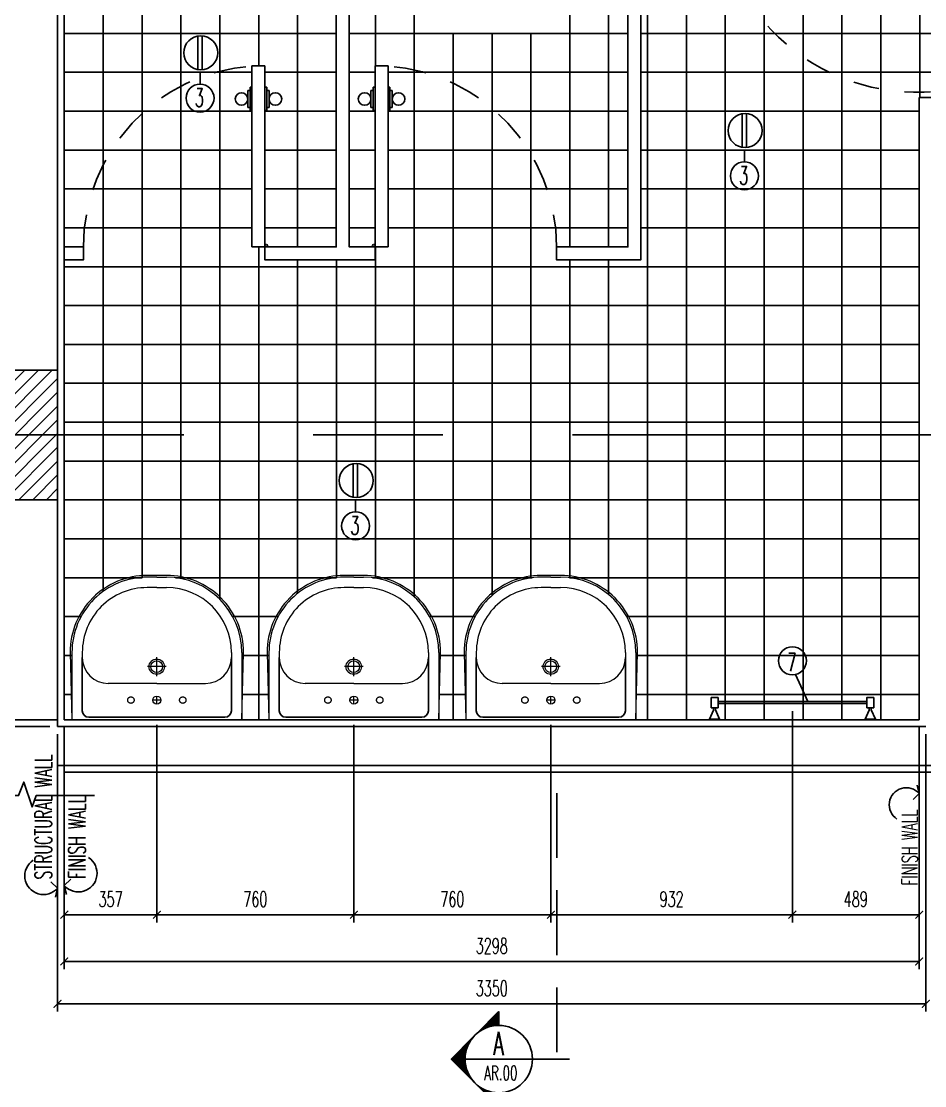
# Model space of a CAD drawing. Extents: x 417682.6 to 417711.5, y 43441 to 43460.9.
# Drawn here: x 417685.542 to 417689.027, y 43454.231 to 43458.337 of the extents above; entities that cross this region are included whole.
import ezdxf
from ezdxf.enums import TextEntityAlignment as Align

# ---------------------------------------------------------------- set-up
doc = ezdxf.new("R2010")
doc.units = 0
doc.header["$MEASUREMENT"] = 0
doc.header["$PDMODE"] = 3
doc.header["$PDSIZE"] = 0.1
for name, pattern in [('CENTERX2', [4, 2.5, -0.5, 0.5, -0.5]), ('DASHED', [0.75, 0.5, -0.25]), ('HIDDEN', [0.375, 0.25, -0.125])]:
    doc.linetypes.add(name, pattern=pattern)
doc.layers.get('0').update_dxf_attribs({"linetype": 'CONTINUOUS'})
doc.layers.get('DEFPOINTS').update_dxf_attribs({"linetype": 'CONTINUOUS'})
for name, color, linetype in [('2', 2, 'CONTINUOUS'), ('A-JEERI', 3, 'CONTINUOUS'), ('AXES', 11, 'CENTERX2'), ('COL', 2, 'CONTINUOUS'), ('DIM', 4, 'CONTINUOUS'), ('DIM-NEW', 4, 'CONTINUOUS'), ('Dimout', 4, 'CONTINUOUS'), ('DOOR', 4, 'CONTINUOUS'), ('DW', 7, 'CONTINUOUS'), ('ELE', 3, 'CONTINUOUS'), ('ELEV-MARK', 6, 'CONTINUOUS'), ('FIX', 3, 'CONTINUOUS'), ('HAT', 8, 'CONTINUOUS'), ('INSUL', 7, 'CONTINUOUS'), ('PART', 9, 'CONTINUOUS'), ('Plaster', 7, 'CONTINUOUS'), ('Tile', 5, 'CONTINUOUS'), ('TITLE', 6, 'CONTINUOUS'), ('TXT', 2, 'CONTINUOUS'), ('WALL', 6, 'CONTINUOUS')]:
    doc.layers.add(name, color=color, linetype=linetype)
doc.styles.add('ROMANS', font='ROMANS.shx', dxfattribs={"width": 0.6})
doc.dimstyles.new('R50', dxfattribs={"dimscale": 0, "dimtxt": 0.06, "dimasz": 0.03, "dimexe": 0.03, "dimexo": 0.03, "dimgap": 0.03, "dimtad": 1, "dimdec": 0, "dimlfac": 1000, "dimzin": 13, "dimdsep": 46, "dimtxsty": 'ROMANS', "dimblk": 'ARCHTICK', "dimcen": 0.09, "dimclrd": 4, "dimclre": 4, "dimclrt": 2, "dimadec": 0, "dimazin": 0, "dimtfac": 1, "dimtdec": 0, "dimtofl": 0, "dimtmove": 2, "dimatfit": 3, "dimldrblk": 'CLOSEDBLANK', "dimfxl": 0, "dimtolj": 1, "dimtzin": 0, "dimarcsym": 0})

# ---------------------------------------------------------------- blocks, each defined once
blk = doc.blocks.new('*X11')
at = {"color": 0}
for p, q in [((24139.2, 17881.3), (24618.9, 18361)), ((24139.2, 17934.4), (24565.9, 18361)), ((24139.2, 17987.4), (24512.8, 18361)), ((24139.2, 18040.4), (24459.8, 18361)), ((24139.2, 18093.5), (24406.8, 18361)), ((24139.2, 18146.5), (24353.7, 18361)), ((24139.2, 18199.5), (24300.7, 18361)), ((24139.2, 18252.6), (24247.7, 18361)), ((24139.2, 18305.6), (24194.6, 18361)), ((24139.2, 18358.6), (24141.6, 18361)), ((24171.9, 17861), (24639.2, 18328.3)), ((24225, 17861), (24639.2, 18275.3)), ((24278, 17861), (24639.2, 18222.2)), ((24331, 17861), (24639.2, 18169.2)), ((24384.1, 17861), (24639.2, 18116.2)), ((24437.1, 17861), (24639.2, 18063.1)), ((24490.1, 17861), (24639.2, 18010.1)), ((24543.2, 17861), (24639.2, 17957.1)), ((24596.2, 17861), (24639.2, 17904))]:
    blk.add_line(p, q, dxfattribs=at)
blk = doc.blocks.new('COL50')
at = {"layer": 'COL'}
blk.add_lwpolyline([(-250, 250), (-250, -250), (250, -250), (250, 250)], close=True, dxfattribs=at)
blk = doc.blocks.new('LAV-003')
at = {"layer": 'FIX', "linetype": 'ByBlock'}
blk.add_line((-327.5, -25), (327.5, -25), dxfattribs=at)
at = {"layer": 'FIX', "linetype": 'Continuous', "lineweight": 20}
for p, q in [((-327.5, -285), (-327.5, -25)), ((327.5, -285), (327.5, -25)), ((0, -165), (-187.5, -165)), ((0, -165), (187.5, -165)), ((-287.5, -285), (-287.5, -265)), ((287.5, -285), (287.5, -265)), ((0, -535), (-37.5, -535)), ((0, -535), (37.5, -535)), ((0, -575), (-37.5, -575)), ((0, -575), (37.5, -575))]:
    blk.add_line(p, q, dxfattribs=at)
at = {"layer": 'FIX', "linetype": 'ByBlock', "ltscale": 0.3}
for p, q in [((0, -35), (-262.5, -35)), ((0, -35), (262.5, -35)), ((-287.5, -265), (-287.5, -60)), ((287.5, -265), (287.5, -60))]:
    blk.add_line(p, q, dxfattribs=at)
at = {"layer": 'FIX', "lineweight": 20}
for p, q in [((-15.6, -100.9), (15.5, -100.9)), ((0, -85.4), (0, -116.5))]:
    blk.add_line(p, q, dxfattribs=at)
at = {"layer": 'FIX', "linetype": 'DASHED', "lineweight": 20, "ltscale": 0.04}
for p, q in [((0, -193.9), (0, -266.1)), ((-35.7, -230.5), (36.6, -230.5))]:
    blk.add_line(p, q, dxfattribs=at)
at = {"layer": 'FIX', "linetype": 'Continuous', "lineweight": 20}
blk.add_lwpolyline([(294.8, -25), (0, -25), (-327.5, -25), (-334.5, -285, 0.414214), (-37.5, -582), (0, -582), (37.5, -582, 0.414214), (334.5, -285), (327.5, -25), (0, -25)], format="xyb", dxfattribs=at)
at = {"layer": 'FIX', "linetype": 'HIDDEN', "lineweight": 20, "ltscale": 0.05}
for centre in [(-100, -100.9), (100, -100.9)]:
    blk.add_circle(centre, 12.4, dxfattribs=at)
at = {"layer": 'FIX', "lineweight": 20}
for centre, radius in [((0, -100.9), 15.5), ((0.5, -230), 29.5), ((0.5, -230), 22.5)]:
    blk.add_circle(centre, radius, dxfattribs=at)
at = {"layer": 'FIX', "linetype": 'ByBlock', "ltscale": 0.3}
for centre, start, end in [((-262.5, -60), 90, 180), ((262.5, -60), 0, 90)]:
    blk.add_arc(centre, 25, start, end, dxfattribs=at)
at = {"layer": 'FIX', "linetype": 'Continuous', "lineweight": 20}
for centre, radius, start, end in [((-187.5, -265), 100, 90, 180), ((187.5, -265), 100, 0, 90), ((-37.5, -285), 290, 180, 270), ((-37.5, -285), 250, 180, 270), ((37.5, -285), 290, 270, 0), ((37.5, -285), 250, 270, 0)]:
    blk.add_arc(centre, radius, start, end, dxfattribs=at)
blk = doc.blocks.new('DOOR90')
at = {"layer": 'DOOR', "color": 7, "linetype": 'ByBlock'}
for p, q in [((-150, 0), (0, 0)), ((-150, 0), (-150, -25)), ((0, -50), (-113.7, 0)), ((0, -50), (-40.1, 0)), ((0, -50), (0, 0)), ((-1000, -25), (-1050, -25)), ((-1050, -75), (-1050, -25)), ((-1050, -25), (-1050, -75)), ((-1000, -42), (-1020, -42)), ((-1020, -42), (-1020, -58)), ((-1000, -25), (-1000, -42)), ((-877.6, -17.8), (-967.6, -17.8)), ((-967.6, -25), (-967.6, -17.8)), ((-955, -8.8), (-890.2, -8.8)), ((-955, -17.8), (-955, -8.8)), ((-955, -17.8), (-890.2, -17.8)), ((-890.2, -17.8), (-890.2, -8.8)), ((-877.6, -25), (-877.6, -17.8)), ((-200, -25), (-150, -25)), ((-200, -42), (-200, -25)), ((-180, -42), (-200, -42)), ((-180, -58), (-180, -42)), ((-150, -25), (-100, -25)), ((-150, -75), (-150, -25)), ((-100, -25), (-100, -50)), ((0, -50), (-100, -36.6)), ((-1000, -75), (-1050, -75)), ((-1000, -58), (-1020, -58)), ((-1000, -58), (-1000, -75)), ((-967.6, -75), (-967.6, -82.2)), ((-877.6, -82.2), (-967.6, -82.2)), ((-955, -82.2), (-890.2, -82.2)), ((-955, -82.2), (-955, -91.2)), ((-890.2, -82.2), (-890.2, -91.2)), ((-877.6, -75), (-877.6, -82.2)), ((-200, -58), (-180, -58)), ((-200, -75), (-200, -58)), ((-150, -75), (-200, -75)), ((-100, -50), (0, -50)), ((-955, -91.2), (-890.2, -91.2)), ((0, -850), (-113.7, -900)), ((-100, -875), (-100, -850)), ((0, -850), (-100, -863.4)), ((-100, -850), (0, -850)), ((0, -850), (-40.1, -900)), ((0, -850), (0, -900)), ((-150, -875), (-100, -875)), ((-150, -900), (-150, -875)), ((-150, -900), (0, -900)), ((0, -900), (-150, -900))]:
    blk.add_line(p, q, dxfattribs=at)
at = {"layer": 'DOOR', "linetype": 'ByBlock'}
for p, q in [((-200, -25), (-1000, -25)), ((-200, -42), (-1000, -42)), ((-200, -58), (-1000, -58)), ((-1000, -75), (-200, -75))]:
    blk.add_line(p, q, dxfattribs=at)
at = {"layer": 'DOOR', "color": 7, "linetype": 'ByBlock'}
for centre in [(-922.6, 23.5), (-922.6, -123.5)]:
    blk.add_circle(centre, 32.4, dxfattribs=at)
for centre, radius, start, end in [((0, -50), 154.4, 161.1053, 166.2858), ((0, -50), 94.4, 148.0182, 180), ((0, -50), 134.4, 158.1598, 169.28), ((0, -50), 114.4, 154.0838, 167.3774), ((0, -50), 74.4, 137.7764, 180), ((0, -50), 54.4, 113.2074, 180), ((0, -50), 34.4, 90, 180), ((0, -50), 14.4, 90, 180), ((0, -850), 94.4, 180, 211.9818), ((0, -850), 74.4, 180, 222.2236), ((0, -850), 54.4, 180, 246.7926), ((0, -850), 34.4, 180, 270), ((0, -850), 14.4, 180, 270), ((0, -850), 154.4, 193.7142, 198.8947), ((0, -850), 134.4, 190.72, 201.8402)]:
    blk.add_arc(centre, radius, start, end, dxfattribs=at)
at = {"layer": 'DOOR', "linetype": 'HIDDEN', "ltscale": 0.5}
blk.add_arc((-222.2, -50), 828.2, 178.2701, 275.003, dxfattribs=at)
blk = doc.blocks.new('DORO')
at = {"layer": 'DOOR', "linetype": 'ByBlock'}
for p, q in [((-0.05, -0.6482), (-0.05, 0)), ((-0.05, 0), (0, 0)), ((0, 0), (0, -0.6482)), ((-0.0572, -0.5259), (-0.0572, -0.6159)), ((-0.05, -0.5259), (-0.0572, -0.5259)), ((0, -0.5259), (0.0072, -0.5259)), ((0.0072, -0.5259), (0.0072, -0.6159)), ((-0.0662, -0.6033), (-0.0662, -0.5385)), ((-0.0572, -0.5385), (-0.0662, -0.5385)), ((-0.0572, -0.6033), (-0.0572, -0.5385)), ((0.0072, -0.6033), (0.0072, -0.5385)), ((0.0072, -0.5385), (0.0162, -0.5385)), ((0.0162, -0.6033), (0.0162, -0.5385)), ((-0.0572, -0.6033), (-0.0662, -0.6033)), ((-0.05, -0.6159), (-0.0572, -0.6159)), ((0, -0.6159), (0.0072, -0.6159)), ((0.0072, -0.6033), (0.0162, -0.6033)), ((-0.05, -0.6482), (-0.05, -0.6982)), ((0, -0.6482), (0, -0.6982)), ((-0.05, -0.6982), (0, -0.6982)), ((0, -0.6982), (-0.05, -0.6982))]:
    blk.add_line(p, q, dxfattribs=at)
for centre, radius in [((0.0051, -0.0051), 0.00506), ((-0.0904, -0.5709), 0.0243), ((0.0404, -0.5709), 0.0243)]:
    blk.add_circle(centre, radius, dxfattribs=at)
at = {"layer": 'DOOR', "linetype": 'HIDDEN', "ltscale": 0.5}
blk.add_arc((0, 0), 0.7, 180, 265.9039, dxfattribs=at)
blk = doc.blocks.new('A$C31925312')
at = {"layer": 'FIX'}
for p, q in [((0.0395, 0.625), (0.0486, 0.625)), ((0.0395, 0.6163), (0.0476, 0.6163)), ((0.0476, 0.6163), (0.0838, 0.6007)), ((0.0486, 0.625), (0.0838, 0.6402)), ((0.0838, 0.6402), (0.0859, 0.6402)), ((0.0838, 0.6402), (0.0838, 0.6007)), ((0.0845, 0.6402), (0.0845, 0.6007)), ((0.085, 0.6402), (0.085, 0.6007)), ((0.0856, 0.6402), (0.0856, 0.6007)), ((0.0224, 0.6066), (0.0159, 0.6066)), ((0.0838, 0.6007), (0.0859, 0.6007)), ((0.0395, 0.0242), (0.0486, 0.0242)), ((0.0395, 0.0156), (0.0476, 0.0156)), ((0.0476, 0.0156), (0.0838, 0)), ((0.0486, 0.0242), (0.0838, 0.0394)), ((0.0838, 0.0394), (0.0838, 0)), ((0.0838, 0.0394), (0.0859, 0.0394)), ((0.0845, 0.0394), (0.0845, 0)), ((0.085, 0.0394), (0.085, 0)), ((0.0856, 0.0394), (0.0856, 0)), ((0.0838, 0), (0.0859, 0))]:
    blk.add_line(p, q, dxfattribs=at)
for points in [[(0.0395, 0.6333), (0.0395, 0.6065), (0, 0.6065), (0, 0.6333)], [(0.0395, 0.0333), (0.0395, 0.0065), (0, 0.0065), (0, 0.0333)]]:
    blk.add_lwpolyline(points, close=True, dxfattribs=at)
blk.add_lwpolyline([(0.0159, 0.6066), (0.0159, 0.0333), (0.0224, 0.0333), (0.0224, 0.6066)], dxfattribs=at)
blk = doc.blocks.new('_ARCHTICK')
at = {"color": 0, "linetype": 'ByBlock', "const_width": 0.15}
blk.add_lwpolyline([(-0.5, -0.5), (0.5, 0.5)], dxfattribs=at)
blk = doc.blocks.new('*D66')
at = {"layer": '2', "color": 4, "lineweight": -2}
for p, q in [((417685.708, 43455.6123), (417685.708, 43454.8605)), ((417686.065, 43455.6223), (417686.065, 43454.8605)), ((417685.708, 43454.8905), (417686.065, 43454.8905))]:
    blk.add_line(p, q, dxfattribs=at)
at = {"layer": 'DEFPOINTS', "color": 0}
for p in [(417685.708, 43455.6423), (417686.065, 43455.6523), (417686.065, 43454.8905)]:
    blk.add_point(p, dxfattribs=at)
at = {"layer": '2', "color": 4, "lineweight": -2, "xscale": 0.03, "yscale": 0.03, "zscale": 0.03, "rotation": 180}
blk.add_blockref('_ARCHTICK', (417685.708, 43454.8905), dxfattribs=at)
at = {"layer": '2', "color": 4, "lineweight": -2, "xscale": 0.03, "yscale": 0.03, "zscale": 0.03}
blk.add_blockref('_ARCHTICK', (417686.065, 43454.8905), dxfattribs=at)
at = {"layer": '2', "color": 2, "insert": (417685.8865, 43454.9505), "char_height": 0.06, "attachment_point": 5, "style": 'ROMANS'}
blk.add_mtext('\\A1;357', dxfattribs=at)
blk = doc.blocks.new('_ClosedBlank')
at = {"color": 0, "linetype": 'ByBlock', "lineweight": -2}
for p, q in [((-1, 0.17), (0, 0)), ((-1, 0.17), (-1, -0.17)), ((0, 0), (-1, -0.17))]:
    blk.add_line(p, q, dxfattribs=at)
blk = doc.blocks.new('*D65')
at = {"layer": '2', "color": 4, "lineweight": -2}
for p, q in [((417686.065, 43455.6223), (417686.065, 43454.8605)), ((417686.825, 43455.6223), (417686.825, 43454.8605)), ((417686.065, 43454.8905), (417686.825, 43454.8905))]:
    blk.add_line(p, q, dxfattribs=at)
at = {"layer": 'DEFPOINTS', "color": 0}
for p in [(417686.065, 43455.6523), (417686.825, 43455.6523), (417686.825, 43454.8905)]:
    blk.add_point(p, dxfattribs=at)
at = {"layer": '2', "color": 4, "lineweight": -2, "xscale": 0.03, "yscale": 0.03, "zscale": 0.03, "rotation": 180}
blk.add_blockref('_ARCHTICK', (417686.065, 43454.8905), dxfattribs=at)
at = {"layer": '2', "color": 4, "lineweight": -2, "xscale": 0.03, "yscale": 0.03, "zscale": 0.03}
blk.add_blockref('_ARCHTICK', (417686.825, 43454.8905), dxfattribs=at)
at = {"layer": '2', "color": 2, "insert": (417686.445, 43454.9505), "char_height": 0.06, "attachment_point": 5, "style": 'ROMANS'}
blk.add_mtext('\\A1;760', dxfattribs=at)
blk = doc.blocks.new('*D64')
at = {"layer": '2', "color": 4, "lineweight": -2}
for p, q in [((417686.825, 43455.6223), (417686.825, 43454.8605)), ((417687.585, 43455.6223), (417687.585, 43454.8605)), ((417686.825, 43454.8905), (417687.585, 43454.8905))]:
    blk.add_line(p, q, dxfattribs=at)
at = {"layer": 'DEFPOINTS', "color": 0}
for p in [(417686.825, 43455.6523), (417687.585, 43455.6523), (417687.585, 43454.8905)]:
    blk.add_point(p, dxfattribs=at)
at = {"layer": '2', "color": 4, "lineweight": -2, "xscale": 0.03, "yscale": 0.03, "zscale": 0.03, "rotation": 180}
blk.add_blockref('_ARCHTICK', (417686.825, 43454.8905), dxfattribs=at)
at = {"layer": '2', "color": 4, "lineweight": -2, "xscale": 0.03, "yscale": 0.03, "zscale": 0.03}
blk.add_blockref('_ARCHTICK', (417687.585, 43454.8905), dxfattribs=at)
at = {"layer": '2', "color": 2, "insert": (417687.205, 43454.9505), "char_height": 0.06, "attachment_point": 5, "style": 'ROMANS'}
blk.add_mtext('\\A1;760', dxfattribs=at)
blk = doc.blocks.new('*D63')
at = {"layer": '2', "color": 4, "lineweight": -2}
for p, q in [((417688.5169, 43455.6758), (417688.5169, 43454.8605)), ((417687.585, 43455.6223), (417687.585, 43454.8605)), ((417687.585, 43454.8905), (417688.5169, 43454.8905))]:
    blk.add_line(p, q, dxfattribs=at)
at = {"layer": 'DEFPOINTS', "color": 0}
for p in [(417688.5169, 43455.7058), (417687.585, 43455.6523), (417688.5169, 43454.8905)]:
    blk.add_point(p, dxfattribs=at)
at = {"layer": '2', "color": 4, "lineweight": -2, "xscale": 0.03, "yscale": 0.03, "zscale": 0.03, "rotation": 180}
blk.add_blockref('_ARCHTICK', (417687.585, 43454.8905), dxfattribs=at)
at = {"layer": '2', "color": 4, "lineweight": -2, "xscale": 0.03, "yscale": 0.03, "zscale": 0.03}
blk.add_blockref('_ARCHTICK', (417688.5169, 43454.8905), dxfattribs=at)
at = {"layer": '2', "color": 2, "insert": (417688.0509, 43454.9505), "char_height": 0.06, "attachment_point": 5, "style": 'ROMANS'}
blk.add_mtext('\\A1;932', dxfattribs=at)
blk = doc.blocks.new('*D62')
at = {"layer": '2', "color": 4, "lineweight": -2}
for p, q in [((417688.5169, 43455.6758), (417688.5169, 43454.8605)), ((417689.006, 43455.6123), (417689.006, 43454.8605)), ((417688.5169, 43454.8905), (417689.006, 43454.8905))]:
    blk.add_line(p, q, dxfattribs=at)
at = {"layer": 'DEFPOINTS', "color": 0}
for p in [(417688.5169, 43455.7058), (417689.006, 43455.6423), (417689.006, 43454.8905)]:
    blk.add_point(p, dxfattribs=at)
at = {"layer": '2', "color": 4, "lineweight": -2, "xscale": 0.03, "yscale": 0.03, "zscale": 0.03, "rotation": 180}
blk.add_blockref('_ARCHTICK', (417688.5169, 43454.8905), dxfattribs=at)
at = {"layer": '2', "color": 4, "lineweight": -2, "xscale": 0.03, "yscale": 0.03, "zscale": 0.03}
blk.add_blockref('_ARCHTICK', (417689.006, 43454.8905), dxfattribs=at)
at = {"layer": '2', "color": 2, "insert": (417688.7614, 43454.9505), "char_height": 0.06, "attachment_point": 5, "style": 'ROMANS'}
blk.add_mtext('\\A1;489', dxfattribs=at)
blk = doc.blocks.new('*D61')
at = {"layer": '2', "color": 4, "lineweight": -2}
for p, q in [((417685.708, 43455.6123), (417685.708, 43454.68)), ((417689.006, 43455.6123), (417689.006, 43454.68)), ((417689.006, 43454.71), (417685.708, 43454.71))]:
    blk.add_line(p, q, dxfattribs=at)
at = {"layer": 'DEFPOINTS', "color": 0}
for p in [(417685.708, 43455.6423), (417689.006, 43455.6423), (417685.708, 43454.71)]:
    blk.add_point(p, dxfattribs=at)
at = {"layer": '2', "color": 4, "lineweight": -2, "xscale": 0.03, "yscale": 0.03, "zscale": 0.03, "rotation": 180}
blk.add_blockref('_ARCHTICK', (417685.708, 43454.71), dxfattribs=at)
at = {"layer": '2', "color": 4, "lineweight": -2, "xscale": 0.03, "yscale": 0.03, "zscale": 0.03}
blk.add_blockref('_ARCHTICK', (417689.006, 43454.71), dxfattribs=at)
at = {"layer": '2', "color": 2, "insert": (417687.357, 43454.77), "char_height": 0.06, "attachment_point": 5, "style": 'ROMANS'}
blk.add_mtext('\\A1;3298', dxfattribs=at)
blk = doc.blocks.new('*D60')
at = {"layer": '2', "color": 4, "lineweight": -2}
for p, q in [((417685.682, 43455.5863), (417685.682, 43454.5165)), ((417689.032, 43455.5863), (417689.032, 43454.5165)), ((417689.032, 43454.5465), (417685.682, 43454.5465))]:
    blk.add_line(p, q, dxfattribs=at)
at = {"layer": 'DEFPOINTS', "color": 0}
for p in [(417685.682, 43455.6163), (417689.032, 43455.6163), (417685.682, 43454.5465)]:
    blk.add_point(p, dxfattribs=at)
at = {"layer": '2', "color": 4, "lineweight": -2, "xscale": 0.03, "yscale": 0.03, "zscale": 0.03, "rotation": 180}
blk.add_blockref('_ARCHTICK', (417685.682, 43454.5465), dxfattribs=at)
at = {"layer": '2', "color": 4, "lineweight": -2, "xscale": 0.03, "yscale": 0.03, "zscale": 0.03}
blk.add_blockref('_ARCHTICK', (417689.032, 43454.5465), dxfattribs=at)
at = {"layer": '2', "color": 2, "insert": (417687.357, 43454.6065), "char_height": 0.06, "attachment_point": 5, "style": 'ROMANS'}
blk.add_mtext('\\A1;3350', dxfattribs=at)
blk = doc.blocks.new('*D91')
at = {"layer": '2', "color": 4, "lineweight": -2}
for p, q in [((417685.678, 43459.0403), (417684.0333, 43459.0403)), ((417684.0633, 43459.0403), (417684.0633, 43455.6423)), ((417685.678, 43455.6423), (417684.0333, 43455.6423))]:
    blk.add_line(p, q, dxfattribs=at)
at = {"layer": 'DEFPOINTS', "color": 0}
for p in [(417685.708, 43459.0403), (417684.0633, 43455.6423), (417685.708, 43455.6423)]:
    blk.add_point(p, dxfattribs=at)
at = {"layer": '2', "color": 4, "lineweight": -2, "xscale": 0.03, "yscale": 0.03, "zscale": 0.03}
for p, rotation in [((417684.0633, 43459.0403), 90), ((417684.0633, 43455.6423), 270)]:
    blk.add_blockref('_ARCHTICK', p, dxfattribs=dict(at, rotation=rotation))
at = {"layer": '2', "color": 2, "insert": (417684.0033, 43457.3413), "char_height": 0.06, "attachment_point": 5, "rotation": 90, "style": 'ROMANS'}
blk.add_mtext('\\A1;3398', dxfattribs=at)
blk = doc.blocks.new('*D90')
at = {"layer": '2', "color": 4, "lineweight": -2}
for p, q in [((417685.652, 43459.0663), (417683.8311, 43459.0663)), ((417683.8611, 43455.6163), (417683.8611, 43459.0663)), ((417685.652, 43455.6163), (417683.8311, 43455.6163))]:
    blk.add_line(p, q, dxfattribs=at)
at = {"layer": 'DEFPOINTS', "color": 0}
for p in [(417683.8611, 43459.0663), (417685.682, 43459.0663), (417685.682, 43455.6163)]:
    blk.add_point(p, dxfattribs=at)
at = {"layer": '2', "color": 4, "lineweight": -2, "xscale": 0.03, "yscale": 0.03, "zscale": 0.03}
for p, rotation in [((417683.8611, 43459.0663), 90), ((417683.8611, 43455.6163), 270)]:
    blk.add_blockref('_ARCHTICK', p, dxfattribs=dict(at, rotation=rotation))
at = {"layer": '2', "color": 2, "insert": (417683.8011, 43457.3413), "char_height": 0.06, "attachment_point": 5, "rotation": 90, "style": 'ROMANS'}
blk.add_mtext('\\A1;3450', dxfattribs=at)
blk = doc.blocks.new('*X33')
at = {"color": 0}
for p, q in [((14608, 7877), (14819, 8088)), ((14625, 7890), (14821, 8086)), ((14637, 7899), (14823, 8084)), ((14647, 7905), (14825, 8082)), ((14656, 7910), (14826, 8081)), ((14664, 7915), (14828, 8079)), ((14671, 7919), (14830, 8077)), ((14678, 7922), (14832, 8075)), ((14685, 7925), (14833, 8073)), ((14691, 7928), (14835, 8072)), ((14697, 7930), (14837, 8070)), ((14703, 7933), (14839, 8068)), ((14709, 7935), (14841, 8066)), ((14714, 7937), (14842, 8065)), ((14719, 7938), (14844, 8063)), ((14725, 7940), (14846, 8061)), ((14730, 7941), (14848, 8059)), ((14734, 7943), (14849, 8058)), ((14739, 7944), (14851, 8056)), ((14744, 7945), (14853, 8054)), ((14749, 7946), (14855, 8052)), ((14753, 7947), (14856, 8051)), ((14757, 7948), (14858, 8049)), ((14762, 7949), (14860, 8047)), ((14766, 7950), (14862, 8045)), ((14770, 7950), (14863, 8043)), ((14774, 7951), (14865, 8042)), ((14778, 7951), (14867, 8040)), ((14782, 7952), (14869, 8038)), ((14786, 7952), (14871, 8036)), ((14790, 7953), (14872, 8035)), ((14794, 7953), (14874, 8033)), ((14798, 7953), (14876, 8031)), ((14802, 7953), (14878, 8029)), ((14805, 7954), (14879, 8028)), ((14809, 7954), (14881, 8026)), ((14813, 7954), (14883, 8024)), ((14816, 7954), (14885, 8022)), ((14820, 7954), (14886, 8020)), ((14823, 7954), (14888, 8019)), ((14827, 7954), (14890, 8017)), ((14830, 7954), (14892, 8015)), ((14834, 7953), (14894, 8013)), ((14837, 7953), (14895, 8012)), ((14840, 7953), (14897, 8010)), ((14844, 7953), (14899, 8008)), ((14847, 7953), (14901, 8006)), ((14850, 7952), (14902, 8005)), ((14853, 7952), (14904, 8003)), ((14856, 7952), (14906, 8001)), ((14860, 7951), (14908, 7999)), ((14863, 7951), (14909, 7997)), ((14866, 7950), (14911, 7996)), ((14869, 7950), (14913, 7994)), ((14872, 7949), (14915, 7992)), ((14875, 7949), (14917, 7990)), ((14878, 7948), (14918, 7989)), ((14881, 7948), (14920, 7987)), ((14884, 7947), (14922, 7985)), ((14887, 7947), (14924, 7983)), ((14890, 7946), (14925, 7982)), ((14893, 7945), (14927, 7980)), ((14895, 7945), (14929, 7978)), ((14898, 7944), (14931, 7976)), ((14901, 7943), (14932, 7974)), ((14904, 7942), (14934, 7973)), ((14907, 7942), (14936, 7971)), ((14909, 7941), (14938, 7969)), ((14912, 7940), (14939, 7967)), ((14915, 7939), (14941, 7966)), ((14917, 7938), (14943, 7964)), ((14920, 7937), (14945, 7962)), ((14923, 7937), (14947, 7960)), ((14925, 7936), (14948, 7959)), ((14928, 7935), (14950, 7957)), ((14931, 7934), (14952, 7955)), ((14933, 7933), (14954, 7953)), ((14936, 7932), (14955, 7952)), ((14938, 7931), (14957, 7950)), ((14941, 7930), (14959, 7948)), ((14943, 7929), (14961, 7946)), ((14946, 7928), (14962, 7944)), ((14948, 7927), (14964, 7943)), ((14951, 7926), (14966, 7941)), ((14953, 7925), (14968, 7939)), ((14956, 7923), (14970, 7937)), ((14958, 7922), (14971, 7936)), ((14960, 7921), (14973, 7934)), ((14963, 7920), (14975, 7932)), ((14965, 7919), (14977, 7930)), ((14967, 7918), (14978, 7929)), ((14970, 7916), (14980, 7927)), ((14972, 7915), (14982, 7925)), ((14974, 7914), (14984, 7923)), ((14977, 7913), (14985, 7921)), ((14979, 7911), (14987, 7920)), ((14981, 7910), (14989, 7918)), ((14983, 7909), (14991, 7916)), ((14986, 7908), (14993, 7914)), ((14988, 7906), (14994, 7913)), ((14990, 7905), (14996, 7911)), ((14992, 7903), (14998, 7909)), ((14994, 7902), (15000, 7907)), ((14997, 7901), (15001, 7906)), ((14360, 7629), (14571, 7839)), ((14364, 7629), (14557, 7822)), ((14368, 7629), (14549, 7810)), ((14999, 7899), (15003, 7904)), ((15001, 7898), (15005, 7902)), ((15003, 7896), (15007, 7900)), ((15005, 7895), (15008, 7898)), ((15007, 7894), (15010, 7897)), ((15009, 7892), (15012, 7895)), ((15011, 7891), (15014, 7893)), ((15013, 7889), (15016, 7891)), ((15015, 7888), (15017, 7890)), ((15017, 7886), (15019, 7888)), ((15019, 7884), (15021, 7886)), ((15021, 7883), (15023, 7884)), ((15023, 7881), (15024, 7883)), ((15025, 7880), (15026, 7881)), ((15027, 7878), (15028, 7879)), ((15029, 7877), (15030, 7877)), ((15031, 7875), (15031, 7875)), ((15033, 7873), (15033, 7874)), ((15035, 7872), (15035, 7872)), ((15036, 7870), (15037, 7870)), ((15038, 7868), (15038, 7868)), ((15040, 7867), (15040, 7867)), ((15042, 7865), (15042, 7865)), ((15044, 7863), (15044, 7863)), ((15046, 7861), (15046, 7861)), ((15047, 7860), (15047, 7860)), ((15051, 7856), (15051, 7856)), ((15053, 7854), (15053, 7854)), ((15054, 7852), (15054, 7853)), ((15056, 7851), (15056, 7851)), ((15058, 7849), (15058, 7849)), ((15059, 7847), (15060, 7847)), ((15061, 7845), (15061, 7845)), ((15063, 7843), (15063, 7844)), ((15064, 7841), (15065, 7842)), ((15066, 7839), (15067, 7840)), ((15068, 7837), (15069, 7838)), ((15069, 7836), (15070, 7837)), ((15071, 7834), (15072, 7835)), ((15072, 7832), (15074, 7833)), ((15074, 7830), (15076, 7831)), ((15076, 7828), (15077, 7830)), ((15077, 7826), (15079, 7828)), ((15079, 7824), (15081, 7826)), ((15080, 7822), (15083, 7824)), ((15082, 7820), (15084, 7822)), ((15083, 7818), (15086, 7821)), ((15085, 7815), (15088, 7819)), ((15086, 7813), (15090, 7817)), ((15087, 7811), (15092, 7815)), ((15089, 7809), (15093, 7814)), ((15090, 7807), (15095, 7812)), ((15092, 7805), (15097, 7810)), ((15093, 7803), (15099, 7808)), ((15094, 7801), (15100, 7807)), ((15096, 7798), (15102, 7805)), ((15097, 7796), (15104, 7803)), ((14371, 7629), (14542, 7800)), ((14375, 7629), (14537, 7791)), ((14378, 7629), (14533, 7783)), ((14382, 7629), (14529, 7776)), ((14385, 7629), (14525, 7769)), ((14389, 7629), (14522, 7762)), ((14392, 7629), (14519, 7756)), ((14396, 7629), (14517, 7750)), ((14399, 7629), (14515, 7744)), ((14403, 7629), (14513, 7739)), ((14406, 7629), (14511, 7733)), ((14410, 7629), (14509, 7728)), ((14413, 7629), (14507, 7723)), ((14417, 7629), (14506, 7718)), ((14421, 7629), (14505, 7713)), ((14424, 7629), (14503, 7708)), ((14428, 7629), (14502, 7703)), ((15098, 7794), (15106, 7801)), ((15100, 7792), (15107, 7799)), ((15101, 7790), (15109, 7798)), ((15102, 7787), (15111, 7796)), ((15104, 7785), (15113, 7794)), ((15105, 7783), (15115, 7792)), ((15106, 7780), (15116, 7791)), ((15107, 7778), (15118, 7789)), ((15108, 7776), (15120, 7787)), ((15110, 7773), (15122, 7785)), ((15111, 7771), (15123, 7784)), ((15112, 7769), (15125, 7782)), ((15113, 7766), (15127, 7780)), ((15114, 7764), (15129, 7778)), ((15115, 7761), (15130, 7777)), ((15116, 7759), (15132, 7775)), ((15117, 7756), (15134, 7773)), ((15118, 7754), (15136, 7771)), ((15119, 7751), (15137, 7769)), ((15121, 7749), (15139, 7768)), ((15122, 7746), (15141, 7766)), ((15122, 7744), (15143, 7764)), ((15123, 7741), (15145, 7762)), ((15124, 7739), (15146, 7761)), ((15125, 7736), (15148, 7759)), ((15126, 7733), (15150, 7757)), ((15127, 7731), (15152, 7755)), ((15128, 7728), (15153, 7754)), ((15129, 7725), (15155, 7752)), ((15130, 7723), (15157, 7750)), ((15130, 7720), (15159, 7748)), ((15131, 7717), (15160, 7746)), ((15132, 7714), (15162, 7745)), ((15133, 7712), (15164, 7743)), ((15133, 7709), (15166, 7741)), ((15134, 7706), (15168, 7739)), ((15135, 7703), (15169, 7738)), ((15136, 7700), (15171, 7736)), ((15136, 7697), (15173, 7734)), ((15137, 7695), (15175, 7732)), ((15137, 7692), (15176, 7731)), ((15138, 7689), (15178, 7729)), ((15139, 7686), (15180, 7727)), ((15139, 7683), (15182, 7725)), ((15140, 7680), (15183, 7723)), ((15140, 7676), (15185, 7722)), ((15140, 7673), (15187, 7720)), ((15141, 7670), (15189, 7718)), ((15141, 7667), (15191, 7716)), ((15142, 7664), (15192, 7715)), ((15142, 7661), (15194, 7713)), ((15142, 7658), (15196, 7711)), ((15143, 7654), (15198, 7709)), ((15143, 7651), (15199, 7708)), ((15143, 7648), (15201, 7706)), ((15143, 7644), (15203, 7704)), ((15143, 7641), (15205, 7702)), ((15143, 7637), (15206, 7700)), ((14431, 7629), (14501, 7699)), ((14435, 7629), (14500, 7694)), ((14438, 7629), (14499, 7690)), ((14442, 7629), (14499, 7686)), ((14445, 7629), (14498, 7681)), ((14449, 7629), (14497, 7677)), ((14452, 7629), (14497, 7673)), ((14456, 7629), (14496, 7669)), ((14459, 7629), (14496, 7665)), ((14463, 7629), (14495, 7661)), ((14466, 7629), (14495, 7657)), ((14470, 7629), (14494, 7653)), ((14474, 7629), (14494, 7649)), ((14477, 7629), (14494, 7646)), ((14481, 7629), (14494, 7642)), ((14484, 7629), (14494, 7638)), ((14488, 7629), (14494, 7635)), ((14491, 7629), (14494, 7631)), ((15143, 7634), (15208, 7699)), ((15144, 7631), (15210, 7697)), ((15145, 7629), (15212, 7695)), ((15149, 7629), (15214, 7693)), ((15152, 7629), (15215, 7692)), ((15156, 7629), (15217, 7690)), ((15159, 7629), (15219, 7688)), ((15163, 7629), (15221, 7686)), ((15167, 7629), (15222, 7685)), ((15170, 7629), (15224, 7683)), ((15174, 7629), (15226, 7681)), ((15177, 7629), (15228, 7679)), ((15181, 7629), (15229, 7678)), ((15184, 7629), (15231, 7676)), ((15188, 7629), (15233, 7674)), ((15191, 7629), (15235, 7672)), ((15195, 7629), (15236, 7670)), ((15198, 7629), (15238, 7669)), ((15202, 7629), (15240, 7667)), ((15205, 7629), (15242, 7665)), ((15209, 7629), (15244, 7663)), ((15212, 7629), (15245, 7662)), ((15216, 7629), (15247, 7660)), ((15220, 7629), (15249, 7658)), ((15223, 7629), (15251, 7656)), ((15227, 7629), (15252, 7655)), ((15230, 7629), (15254, 7653)), ((15234, 7629), (15256, 7651)), ((15237, 7629), (15258, 7649)), ((15241, 7629), (15259, 7647)), ((15244, 7629), (15261, 7646)), ((15248, 7629), (15263, 7644)), ((15251, 7629), (15265, 7642)), ((15255, 7629), (15267, 7640)), ((15258, 7629), (15268, 7639)), ((15262, 7629), (15270, 7637)), ((15266, 7629), (15272, 7635)), ((15269, 7629), (15274, 7633)), ((15273, 7629), (15275, 7632)), ((15276, 7629), (15277, 7630))]:
    blk.add_line(p, q, dxfattribs=at)
blk = doc.blocks.new('FINISH.WALL')
at = {"layer": 'DIM'}
blk.add_arc((-0.0435, 0.0496), 0.066, 311.2207, 146.8229, dxfattribs=at)
at = {"layer": 'WALL'}
for q in [(-0.0228, 0.0234), (0.0318, 0.0075)]:
    blk.add_line((0, 0), q, dxfattribs=at)
at = {"layer": 'TXT', "style": 'ROMANS', "width": 0.6}
blk.add_text('FINISH WALL', height=0.06, dxfattribs=at).set_placement((-0.3548, 0.0066))
blk = doc.blocks.new('STRUC.W')
at = {"layer": 'DIM'}
blk.add_arc((0.0435, 0.0496), 0.066, 33.1771, 228.7793, dxfattribs=at)
at = {"layer": 'WALL'}
for q in [(-0.0318, 0.0075), (0.0228, 0.0234)]:
    blk.add_line((0, 0), q, dxfattribs=at)
at = {"layer": 'TXT', "style": 'ROMANS', "width": 0.6}
blk.add_text('STRUCTURAL WALL', height=0.06, dxfattribs=at).set_placement((0.0308, 0.0198))
blk = doc.blocks.new('FINISH.W')
at = {"layer": 'DIM'}
blk.add_arc((0.0435, -0.0496), 0.066, 131.2207, 326.8229, dxfattribs=at)
at = {"layer": 'WALL'}
for q in [(-0.0318, -0.0075), (0.0228, -0.0234)]:
    blk.add_line((0, 0), q, dxfattribs=at)
at = {"layer": 'TXT', "style": 'ROMANS', "width": 0.6}
blk.add_text('FINISH WALL', height=0.06, dxfattribs=at).set_placement((0.0232, -0.0748))
blk = doc.blocks.new('A$C67076F16')
at = {"layer": 'DIM-NEW'}
for p, q in [((0.0138, 0.1136), (0.1863, 0.1136)), ((0.0127, 0.0913), (0.1876, 0.0913))]:
    blk.add_line(p, q, dxfattribs=at)
at = {"layer": 'DW'}
blk.add_lwpolyline([(0, 0.2), (0, 0), (0.2, 0), (0.2, 0.2)], close=True, dxfattribs=at)
at = {"layer": 'FIX', "color": 2}
blk.add_circle((0.1, 0.0983), 0.0876, dxfattribs=at)

msp = doc.modelspace()

# ---------------------------------------------------------------- linework, layer by layer
at = {"layer": '2'}
msp.add_line((417688.5284, 43455.8172), (417688.5764, 43455.7123), dxfattribs=at)
at = {"layer": 'AXES'}
msp.add_line((417683.6686, 43456.7413), (417690.5851, 43456.7413), dxfattribs=at)
at = {"layer": 'ELE'}
for p, q in [((417686.2317, 43458.0944), (417686.2317, 43458.1425)), ((417688.3317, 43457.7944), (417688.3317, 43457.8425)), ((417686.8317, 43456.4444), (417686.8317, 43456.4925))]:
    msp.add_line(p, q, dxfattribs=at)
at = {"layer": 'ELEV-MARK', "color": 6, "linetype": 'HIDDEN'}
for p, q in [((417687.6085, 43455.3596), (417687.6085, 43454.265)), ((417687.6574, 43454.3334), (417687.514, 43454.3334))]:
    msp.add_line(p, q, dxfattribs=at)
at = {"layer": 'ELEV-MARK', "color": 6}
for p, q in [((417687.384, 43454.5173), (417687.2001, 43454.3334)), ((417687.384, 43454.4634), (417687.384, 43454.5173)), ((417687.384, 43454.1496), (417687.2001, 43454.3334)), ((417687.254, 43454.3334), (417687.514, 43454.3334))]:
    msp.add_line(p, q, dxfattribs=at)
msp.add_circle((417687.384, 43454.3334), 0.13, dxfattribs=at)
at = {"layer": 'FIX', "color": 2}
for centre in [(417686.2317, 43458.0405), (417688.3317, 43457.7405), (417686.8317, 43456.3905), (417688.5169, 43455.8699)]:
    msp.add_circle(centre, 0.054, dxfattribs=at)
at = {"layer": 'INSUL'}
msp.add_lwpolyline([(417685.8242, 43455.35), (417685.5997, 43455.35), (417685.5837, 43455.306), (417685.5517, 43455.402), (417685.5316, 43455.35), (417685.2049, 43455.35)], dxfattribs=at)
at = {"layer": 'PART'}
msp.add_line((417685.782, 43457.4663), (417685.782, 43457.4163), dxfattribs=at)
for points in [[(417686.757, 43459.0403), (417686.807, 43459.0403), (417686.807, 43457.4663), (417686.907, 43457.4663), (417686.907, 43457.4163), (417686.482, 43457.4163), (417686.482, 43457.4663), (417686.757, 43457.4663)], [(417687.882, 43459.0403), (417687.932, 43459.0403), (417687.932, 43457.4163), (417687.607, 43457.4163), (417687.607, 43457.4663), (417687.882, 43457.4663)], [(417685.708, 43457.4663), (417685.782, 43457.4663), (417685.782, 43457.4163), (417685.708, 43457.4163)]]:
    msp.add_lwpolyline(points, close=True, dxfattribs=at)
at = {"layer": 'Plaster'}
for p, q in [((417685.708, 43459.0403), (417685.708, 43455.6423)), ((417689.208, 43458.0423), (417689.006, 43458.0423)), ((417689.006, 43458.0423), (417689.006, 43455.6423)), ((417689.006, 43455.6423), (417685.708, 43455.6423)), ((417689.5761, 43455.4403), (417685.708, 43455.4403)), ((417685.708, 43455.4403), (417685.708, 43455.35))]:
    msp.add_line(p, q, dxfattribs=at)
at = {"layer": 'Tile'}
for p, q in [((417685.858, 43459.0403), (417685.858, 43456.1376)), ((417686.008, 43459.0403), (417686.008, 43456.1903)), ((417686.458, 43459.0403), (417686.458, 43458.1645)), ((417686.608, 43459.0403), (417686.608, 43457.4663)), ((417686.908, 43459.0403), (417686.908, 43458.1645)), ((417687.058, 43459.0403), (417687.058, 43456.1165)), ((417687.658, 43459.0403), (417687.658, 43457.4663)), ((417687.808, 43459.0403), (417687.808, 43457.4663)), ((417687.958, 43459.0403), (417687.958, 43455.6423)), ((417688.108, 43459.0403), (417688.108, 43455.6423)), ((417688.258, 43458.8196), (417688.258, 43455.6423)), ((417688.408, 43458.8196), (417688.408, 43455.6423)), ((417688.558, 43458.8196), (417688.558, 43455.6423)), ((417688.708, 43458.8196), (417688.708, 43455.6423)), ((417688.858, 43458.8196), (417688.858, 43455.6423)), ((417689.008, 43458.8196), (417689.008, 43458.0423)), ((417686.158, 43458.4403), (417686.158, 43456.1869)), ((417686.308, 43458.4403), (417686.308, 43456.1069)), ((417686.757, 43458.2903), (417685.708, 43458.2903)), ((417687.882, 43458.2903), (417686.807, 43458.2903)), ((417687.208, 43458.2903), (417687.208, 43455.6423)), ((417687.358, 43458.2903), (417687.358, 43456.1218)), ((417687.508, 43458.2903), (417687.508, 43456.1896)), ((417689.1138, 43458.2903), (417687.932, 43458.2903)), ((417686.432, 43458.1403), (417685.708, 43458.1403)), ((417686.757, 43458.1403), (417686.482, 43458.1403)), ((417686.907, 43458.1403), (417686.807, 43458.1403)), ((417687.882, 43458.1403), (417686.957, 43458.1403)), ((417689.1138, 43458.1403), (417687.932, 43458.1403)), ((417686.432, 43457.9903), (417685.708, 43457.9903)), ((417686.757, 43457.9903), (417686.482, 43457.9903)), ((417686.907, 43457.9903), (417686.807, 43457.9903)), ((417687.882, 43457.9903), (417686.957, 43457.9903)), ((417689.006, 43457.9903), (417687.932, 43457.9903)), ((417686.432, 43457.8403), (417685.708, 43457.8403)), ((417686.757, 43457.8403), (417686.482, 43457.8403)), ((417686.907, 43457.8403), (417686.807, 43457.8403)), ((417687.882, 43457.8403), (417686.957, 43457.8403)), ((417689.006, 43457.8403), (417687.932, 43457.8403)), ((417686.432, 43457.6903), (417685.708, 43457.6903)), ((417686.757, 43457.6903), (417686.482, 43457.6903)), ((417686.907, 43457.6903), (417686.807, 43457.6903)), ((417687.882, 43457.6903), (417686.957, 43457.6903)), ((417689.006, 43457.6903), (417687.932, 43457.6903)), ((417686.432, 43457.5403), (417685.708, 43457.5403)), ((417686.757, 43457.5403), (417686.482, 43457.5403)), ((417686.907, 43457.5403), (417686.807, 43457.5403)), ((417687.882, 43457.5403), (417686.957, 43457.5403)), ((417689.006, 43457.5403), (417687.932, 43457.5403)), ((417686.458, 43457.4663), (417686.458, 43455.6423)), ((417686.908, 43457.4663), (417686.908, 43456.1887)), ((417686.608, 43457.4163), (417686.608, 43456.1301)), ((417686.758, 43457.4163), (417686.758, 43456.1903)), ((417687.658, 43457.4163), (417687.658, 43456.1901)), ((417687.808, 43457.4163), (417687.808, 43456.1252)), ((417689.006, 43457.3903), (417685.708, 43457.3903)), ((417689.006, 43457.2403), (417685.708, 43457.2403)), ((417689.006, 43457.0903), (417685.708, 43457.0903)), ((417689.006, 43456.9403), (417685.708, 43456.9403)), ((417689.006, 43456.7903), (417685.708, 43456.7903)), ((417689.006, 43456.6403), (417685.708, 43456.6403)), ((417689.006, 43456.4903), (417685.708, 43456.4903)), ((417689.006, 43456.3403), (417685.708, 43456.3403)), ((417686.008, 43456.1903), (417685.708, 43456.1903)), ((417686.758, 43456.1903), (417686.1365, 43456.1903)), ((417687.5135, 43456.1903), (417686.8965, 43456.1903)), ((417689.006, 43456.1903), (417687.6565, 43456.1903)), ((417685.7724, 43456.0403), (417685.708, 43456.0403)), ((417686.5324, 43456.0403), (417686.3575, 43456.0403)), ((417687.2924, 43456.0403), (417687.1175, 43456.0403)), ((417689.006, 43456.0403), (417687.8775, 43456.0403)), ((417685.7375, 43455.8903), (417685.708, 43455.8903)), ((417686.4975, 43455.8903), (417686.3925, 43455.8903)), ((417687.2575, 43455.8903), (417687.1525, 43455.8903)), ((417689.006, 43455.8903), (417687.9125, 43455.8903)), ((417685.7375, 43455.7403), (417685.708, 43455.7403)), ((417686.4975, 43455.7403), (417686.3925, 43455.7403)), ((417687.2575, 43455.7403), (417687.1525, 43455.7403)), ((417689.006, 43455.7403), (417687.9125, 43455.7403))]:
    msp.add_line(p, q, dxfattribs=at)
at = {"layer": 'WALL'}
for p, q in [((417685.682, 43456.9913), (417685.682, 43459.0663)), ((417685.682, 43455.6163), (417685.682, 43456.4913)), ((417689.032, 43455.6163), (417685.682, 43455.6163)), ((417685.682, 43455.4663), (417685.682, 43455.35)), ((417689.5761, 43455.4663), (417685.682, 43455.4663))]:
    msp.add_line(p, q, dxfattribs=at)

# ---------------------------------------------------------------- block references
at = {"layer": 'A-JEERI', "linetype": 'ByBlock', "xscale": 0.001000000047497451, "yscale": 0.0009999999892897904, "zscale": 0.001, "rotation": 180}
for p in [(417686.065, 43455.6173), (417686.825, 43455.6173), (417687.585, 43455.6173)]:
    msp.add_blockref('LAV-003', p, dxfattribs=at)
at = {"layer": 'COL', "xscale": 0.001000000047497451, "yscale": 0.0009999999892897904, "zscale": 0.001}
msp.add_blockref('COL50', (417685.432, 43456.7413), dxfattribs=at)
at = {"layer": 'Dimout', "xscale": 0.75, "yscale": 0.75, "zscale": 0.75, "rotation": 90}
for p in [(417686.308, 43458.1403), (417688.408, 43457.8403), (417686.908, 43456.4903)]:
    msp.add_blockref('A$C67076F16', p, dxfattribs=at)
at = {"layer": 'Dimout', "xscale": -1, "rotation": 90}
msp.add_blockref('A$C31925312', (417688.8369, 43455.7282), dxfattribs=at)
at = {"layer": 'DOOR', "xscale": 0.0009422222663528776, "yscale": 0.0009422222115083261, "zscale": 0.0009422222215997236}
msp.add_blockref('DOOR90', (417689.208, 43458.8903), dxfattribs=at)
at = {"layer": 'ELEV-MARK', "color": 11, "xscale": -0.0003999999971711077, "yscale": 0.0003999999971711077, "zscale": 0.0004, "rotation": 90}
msp.add_blockref('*X33', (417690.4352, 43460.2608), dxfattribs=at)
at = {"layer": 'HAT', "xscale": 0.001000000047497451, "yscale": 0.0009999999892897904, "zscale": 0.001}
msp.add_blockref('*X11', (417661.0428, 43438.6303), dxfattribs=at)
at = {"layer": 'TITLE', "xscale": -1, "rotation": 180}
msp.add_blockref('DORO', (417686.482, 43457.4663), dxfattribs=at)
at = {"layer": 'TITLE', "rotation": 180}
msp.add_blockref('DORO', (417686.907, 43457.4663), dxfattribs=at)
at = {"layer": 'WALL', "xscale": 1.093749999995453, "yscale": 1.093749999995453, "zscale": 1.09375, "rotation": 90}
for name, p in [('STRUC.W', (417685.682, 43454.9928)), ('FINISH.W', (417685.708, 43455.0028))]:
    msp.add_blockref(name, p, dxfattribs=at)
at = {"layer": 'WALL', "extrusion": (0, 0, -1), "xscale": -1, "zscale": -1, "rotation": 270}
msp.add_blockref('FINISH.WALL', (-417689.006, 43455.3579), dxfattribs=at)

# ---------------------------------------------------------------- texts
at = {"layer": 'ELEV-MARK', "color": 6, "style": 'ROMANS', "width": 0.6}
msp.add_attdef('A', text='1', height=0.09, dxfattribs=at).set_placement((417687.383, 43454.3939), align=Align.MIDDLE)
at = {"layer": 'ELEV-MARK', "color": 2, "style": 'ROMANS', "width": 0.6}
msp.add_attdef('AR.00', text='S-00', height=0.056, dxfattribs=at).set_placement((417687.3922, 43454.2798), align=Align.MIDDLE)
at = {"layer": 'TXT', "style": 'ROMANS', "width": 0.6}
for s, p in [('3', (417686.2111, 43458.007)), ('3', (417688.3111, 43457.707)), ('3', (417686.8111, 43456.357)), ('7', (417688.4971, 43455.8298))]:
    msp.add_text(s, height=0.07, dxfattribs=at).set_placement(p)

# ---------------------------------------------------------------- dimensions: what is measured, and where the dimension line sits
at = {"layer": '2'}
for base, p1, p2, picture, middle in [((417683.8611, 43459.0663), (417685.682, 43455.6163), (417685.682, 43459.0663), '*D90', (417683.8011, 43457.3413)), ((417684.0633, 43455.6423), (417685.708, 43459.0403), (417685.708, 43455.6423), '*D91', (417684.0033, 43457.3413))]:
    dim = msp.add_linear_dim(base=base, p1=p1, p2=p2, angle=90, dimstyle='R50', override={"dimscale": 1}, dxfattribs=at)
    dim.commit()
    dim.dimension.update_dxf_attribs({"geometry": picture, "text_midpoint": middle})
for base, p1, p2, picture, middle in [((417688.5169, 43454.8905), (417687.585, 43455.6523), (417688.5169, 43455.7058), '*D63', (417688.0509, 43454.9505)), ((417689.006, 43454.8905), (417688.5169, 43455.7058), (417689.006, 43455.6423), '*D62', (417688.7614, 43454.9505)), ((417686.065, 43454.8905), (417685.708, 43455.6423), (417686.065, 43455.6523), '*D66', (417685.8865, 43454.9505)), ((417685.708, 43454.71), (417689.006, 43455.6423), (417685.708, 43455.6423), '*D61', (417687.357, 43454.77)), ((417686.825, 43454.8905), (417686.065, 43455.6523), (417686.825, 43455.6523), '*D65', (417686.445, 43454.9505)), ((417687.585, 43454.8905), (417686.825, 43455.6523), (417687.585, 43455.6523), '*D64', (417687.205, 43454.9505)), ((417685.682, 43454.5465), (417689.032, 43455.6163), (417685.682, 43455.6163), '*D60', (417687.357, 43454.6065))]:
    dim = msp.add_linear_dim(base=base, p1=p1, p2=p2, dimstyle='R50', override={"dimscale": 1}, dxfattribs=at)
    dim.commit()
    dim.dimension.update_dxf_attribs({"geometry": picture, "text_midpoint": middle})

doc.saveas('drawing.dxf')
